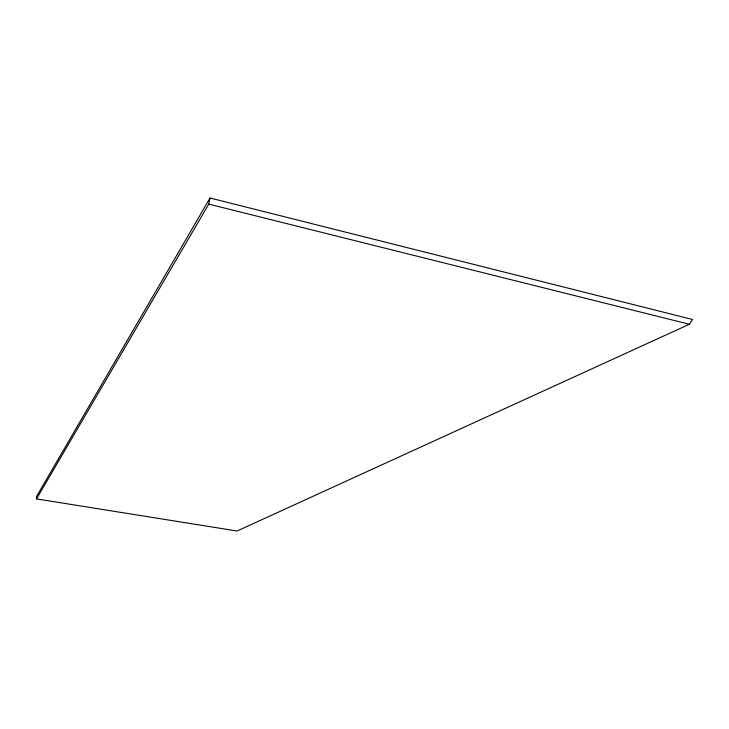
<?xml version="1.0" encoding="UTF-8"?>
<svg xmlns="http://www.w3.org/2000/svg" width="729" height="729" viewBox="0 0 729 729"><rect width="100%" height="100%" fill="white"/><g stroke="black" fill="none" stroke-linecap="round" stroke-linejoin="round"><path stroke-width="1.09" d="M36.505 498.9L208.776 204.12L210.016 197.996L692.55 319.502L689.342 324.268L237.098 531.004L36.505 498.9L36.45 496.659L210.016 197.996M208.776 204.12L689.342 324.268"/></g></svg>
